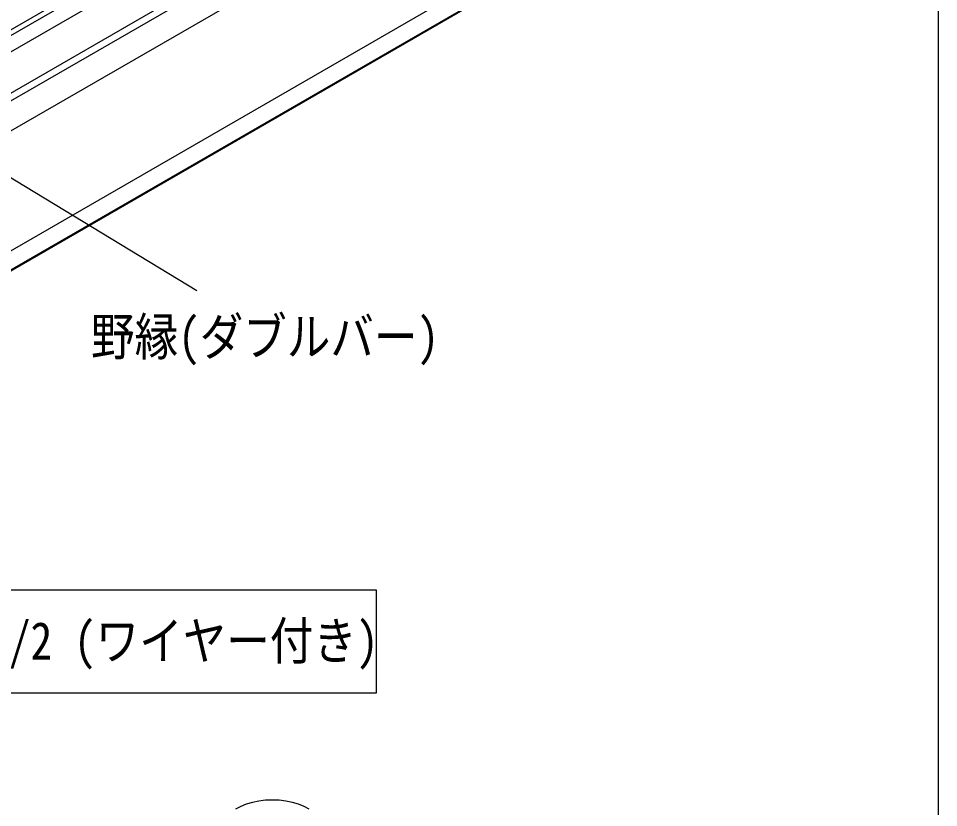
# Model space of a CAD drawing. Units: millimetres on the paper. Extents: x -142 to 140, y -97 to 98.
# Drawn here: x 92.38 to 139.94, y -29.84 to 10.95 of the extents above; entities that cross this region are included whole.
import ezdxf
from ezdxf.enums import TextEntityAlignment as Align

# ---------------------------------------------------------------- set-up
doc = ezdxf.new("R2010")
doc.units = ezdxf.units.MM
for name, color, linetype in [('0-0_文字･図枠･寸法', 7, 'Continuous'), ('0-1_BBクリッパー', 7, 'Continuous'), ('0-3_天井下地', 7, 'Continuous'), ('0-4_天井ボード', 7, 'Continuous')]:
    doc.layers.add(name, color=color, linetype=linetype)
doc.styles.add('ＭＳ ゴシック', font='')
doc.styles.get('ＭＳ ゴシック').set_extended_font_data('MS Gothic')

msp = doc.modelspace()

# ---------------------------------------------------------------- linework, layer by layer
at = {"layer": '0-0_文字･図枠･寸法'}
for p, q in [((139.936, -24.519), (139.936, 98.231)), ((87.409, 5.48), (101.594, -3.109)), ((139.936, -96.769), (139.936, -24.519))]:
    msp.add_line(p, q, dxfattribs=at)
msp.add_lwpolyline([(68.544, -18.599), (68.544, -23.918), (110.894, -23.918), (110.894, -18.599)], close=True, dxfattribs=at)
at = {"layer": '0-1_BBクリッパー'}
msp.add_lwpolyline([(107.412, -29.918), (107.15, -29.78), (106.858, -29.664), (106.542, -29.572), (106.207, -29.504), (105.86, -29.464), (105.506, -29.451), (105.152, -29.466), (104.805, -29.508), (104.471, -29.577), (104.156, -29.671), (103.866, -29.789), (103.606, -29.928)], dxfattribs=at)
at = {"layer": '0-3_天井下地'}
for p, q in [((53.141, -15.735), (112.418, 18.485)), ((54.372, -16.576), (114.2, 17.962)), ((49.959, -13.898), (104.334, 17.492)), ((50.214, -14.046), (104.59, 17.345)), ((50.836, -14.535), (104.707, 16.564)), ((52.908, -15.461), (107.163, 15.859))]:
    msp.add_line(p, q, dxfattribs=at)
at = {"layer": '0-4_天井ボード'}
for p, q in [((44.259, -28.619), (129.112, 20.366)), ((44.259, -29.598), (129.112, 19.386)), ((44.259, -29.639), (129.112, 19.345))]:
    msp.add_line(p, q, dxfattribs=at)

# ---------------------------------------------------------------- texts
at = {"layer": '0-0_文字･図枠･寸法', "style": 'ＭＳ ゴシック', "width": 0.85}
for s, p in [('野縁(ダブルバー)', (96.132, -7.052)), ('BBクリッパー W3/8･W1/2 (ワイヤー付き)', (69.417, -22.772))]:
    msp.add_text(s, height=1.94, dxfattribs=at).set_placement(p, align=Align.BOTTOM_LEFT)

doc.saveas('drawing.dxf')
